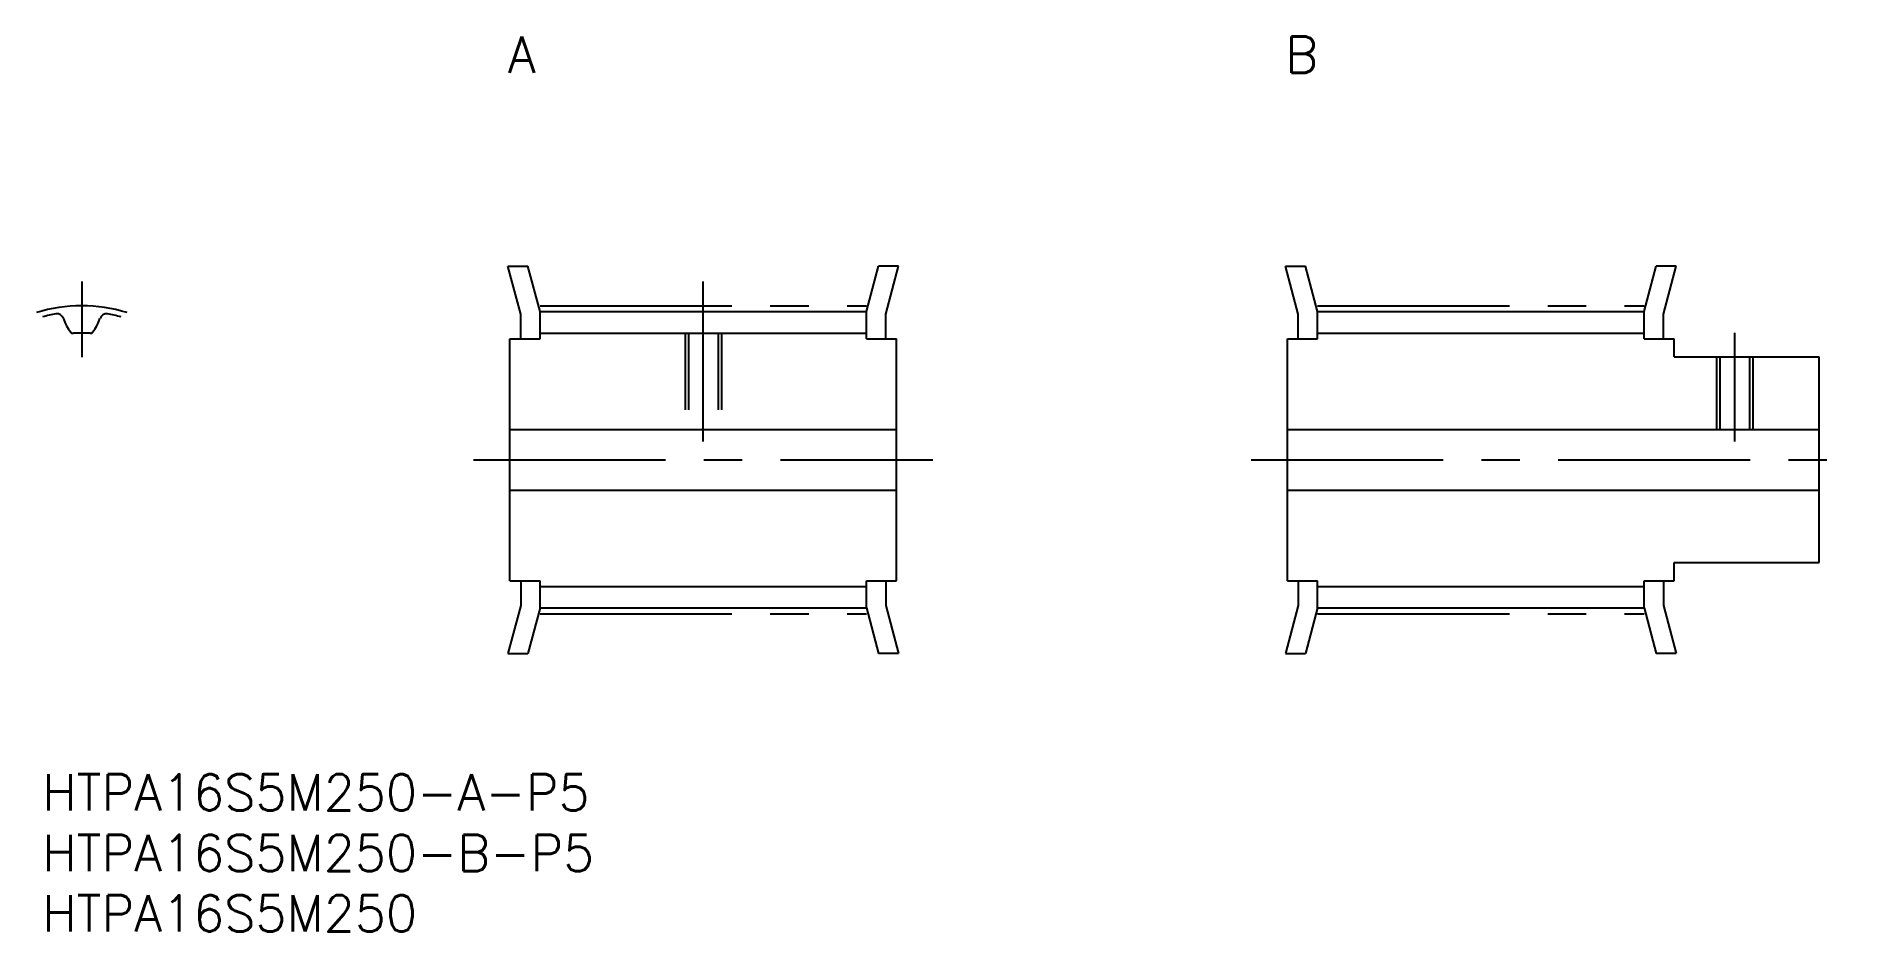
# Model space of a CAD drawing. Extents: x 0 to 150, y -13 to 61.
import ezdxf

# ---------------------------------------------------------------- set-up
doc = ezdxf.new("R2010")
doc.units = 0
doc.header["$LTSCALE"] = 0.5
doc.linetypes.add('CENTER', pattern=[50.8, 31.75, -6.35, 6.35, -6.35])
doc.linetypes.add('DASHED', pattern=[19.05, 12.7, -6.35])
for name, color, linetype in [('MSM_CENTER', 1, 'CENTER'), ('MSM_CONTINUOUS', 7, 'CONTINUOUS'), ('MSM_DASHED', 4, 'DASHED'), ('MSM_PART_NUMBER', 7, 'CONTINUOUS')]:
    doc.layers.add(name, color=color, linetype=linetype)
doc.styles.get("Standard").update_dxf_attribs({"font": 'txt.shx', "height": 3, "bigfont": 'bigfont.shx'})

# ---------------------------------------------------------------- blocks, each defined once
blk = doc.blocks.new('*U3')
at = {"layer": 'MSM_PART_NUMBER'}
blk.add_text('HTPA16S5M250-A-P5', height=3, dxfattribs=at).set_placement((0, -3))
blk = doc.blocks.new('*U4')
at = {"layer": 'MSM_PART_NUMBER'}
blk.add_text('HTPA16S5M250-B-P5', height=3, dxfattribs=at).set_placement((0, -8))
blk = doc.blocks.new('*U5')
at = {"layer": 'MSM_PART_NUMBER'}
blk.add_text('HTPA16S5M250', height=3, dxfattribs=at).set_placement((0, -13))
blk = doc.blocks.new('*U6')
at = {"layer": 'MSM_PART_NUMBER'}
blk.add_text('A', height=3, dxfattribs=at).set_placement((38.5, 58))
blk = doc.blocks.new('*U7')
at = {"layer": 'MSM_PART_NUMBER'}
blk.add_text('B', height=3, dxfattribs=at).set_placement((102.82, 58))

msp = doc.modelspace()

# ---------------------------------------------------------------- linework, layer by layer
at = {"layer": 'MSM_CENTER'}
for p, q in [((3.25, 40.73), (3.25, 34.48)), ((54.66, 27.5), (54.66, 40.73)), ((41.16, 38.73), (68.16, 38.73)), ((105.48, 38.73), (132.48, 38.73)), ((139.98, 27.5), (139.98, 36.5)), ((35.66, 26), (73.66, 26)), ((99.98, 26), (149.98, 26)), ((41.16, 13.27), (68.16, 13.27)), ((105.48, 13.27), (132.48, 13.27))]:
    msp.add_line(p, q, dxfattribs=at)
msp.add_arc((3.25, 26), 12.73, 72.8677, 107.1323, dxfattribs=at)
at = {"layer": 'MSM_CONTINUOUS'}
for p, q in [((39.56, 38.04), (38.5, 42)), ((38.5, 42), (40.16, 42)), ((41.16, 38.25), (40.16, 42)), ((68.16, 38.25), (69.17, 42)), ((70.82, 42), (69.17, 42)), ((69.76, 38.04), (70.82, 42)), ((102.82, 42), (104.48, 42)), ((103.88, 38.04), (102.82, 42)), ((105.48, 38.25), (104.48, 42)), ((132.48, 38.25), (133.49, 42)), ((135.15, 42), (133.49, 42)), ((134.08, 38.04), (135.15, 42)), ((39.56, 36), (39.56, 38.04)), ((41.16, 38.25), (68.16, 38.25)), ((41.16, 36), (41.16, 38.25)), ((68.16, 36), (68.16, 38.25)), ((69.76, 36), (69.76, 38.04)), ((103.88, 36), (103.88, 38.04)), ((105.48, 38.25), (132.48, 38.25)), ((105.48, 36), (105.48, 38.25)), ((132.48, 36), (132.48, 38.25)), ((134.08, 36), (134.08, 38.04)), ((41.16, 36.48), (68.16, 36.48)), ((105.48, 36.48), (132.48, 36.48)), ((38.66, 16), (38.66, 36)), ((38.66, 36), (41.16, 36)), ((68.16, 36), (70.66, 36)), ((70.66, 16), (70.66, 36)), ((102.98, 36), (105.48, 36)), ((102.98, 16), (102.98, 36)), ((132.48, 36), (134.98, 36)), ((134.98, 34.5), (134.98, 36)), ((134.98, 34.5), (146.98, 34.5)), ((146.98, 17.5), (146.98, 34.5)), ((38.66, 28.5), (70.66, 28.5)), ((102.98, 28.5), (146.98, 28.5)), ((38.66, 23.5), (70.66, 23.5)), ((102.98, 23.5), (146.98, 23.5)), ((134.98, 17.5), (146.98, 17.5)), ((134.98, 16), (134.98, 17.5)), ((38.66, 16), (41.16, 16)), ((39.56, 16), (39.56, 13.96)), ((41.16, 13.75), (41.16, 16)), ((41.16, 15.52), (68.16, 15.52)), ((68.16, 13.75), (68.16, 16)), ((68.16, 16), (70.66, 16)), ((69.76, 16), (69.76, 13.96)), ((102.98, 16), (105.48, 16)), ((103.88, 16), (103.88, 13.96)), ((105.48, 13.75), (105.48, 16)), ((105.48, 15.52), (132.48, 15.52)), ((132.48, 13.75), (132.48, 16)), ((132.48, 16), (134.98, 16)), ((134.08, 16), (134.08, 13.96)), ((39.56, 13.96), (38.5, 10)), ((41.16, 13.75), (40.16, 10)), ((41.16, 13.75), (68.16, 13.75)), ((68.16, 13.75), (69.17, 10)), ((69.76, 13.96), (70.82, 10)), ((103.88, 13.96), (102.82, 10)), ((105.48, 13.75), (104.48, 10)), ((105.48, 13.75), (132.48, 13.75)), ((132.48, 13.75), (133.49, 10)), ((134.08, 13.96), (135.15, 10)), ((38.5, 10), (40.16, 10)), ((70.82, 10), (69.17, 10)), ((102.82, 10), (104.48, 10)), ((135.15, 10), (133.49, 10))]:
    msp.add_line(p, q, dxfattribs=at)
for centre, radius, start, end in [((3.25, 26), 12.25, 100.0267, 105.3851), ((1.21, 37.52), 0.55, 16.8609, 100.0193), ((4.87, 38.63), 3.27, 196.8609, 219.5075), ((1.62, 38.63), 3.27, 320.4925, 343.1391), ((5.29, 37.52), 0.55, 79.9807, 163.1391), ((3.25, 26), 12.25, 74.6149, 79.9807), ((2.54, 36.71), 0.25, 219.5075, 273.7882), ((3.25, 26), 10.48, 86.2118, 93.7882), ((3.96, 36.71), 0.25, 266.2118, 320.4925)]:
    msp.add_arc(centre, radius, start, end, dxfattribs=at)
at = {"layer": 'MSM_DASHED'}
for p, q in [((53.16, 36.48), (53.16, 28.5)), ((53.43, 36.48), (53.43, 28.5)), ((55.89, 36.48), (55.89, 28.5)), ((56.16, 36.48), (56.16, 28.5)), ((138.48, 34.5), (138.48, 28.5)), ((138.75, 34.5), (138.75, 28.5)), ((141.21, 34.5), (141.21, 28.5)), ((141.48, 34.5), (141.48, 28.5))]:
    msp.add_line(p, q, dxfattribs=at)

# ---------------------------------------------------------------- block references
at = {"layer": 'MSM_CONTINUOUS'}
for name in ['*U6', '*U7', '*U3', '*U4', '*U5']:
    msp.add_blockref(name, (0, 0), dxfattribs=at)

doc.saveas('drawing.dxf')
